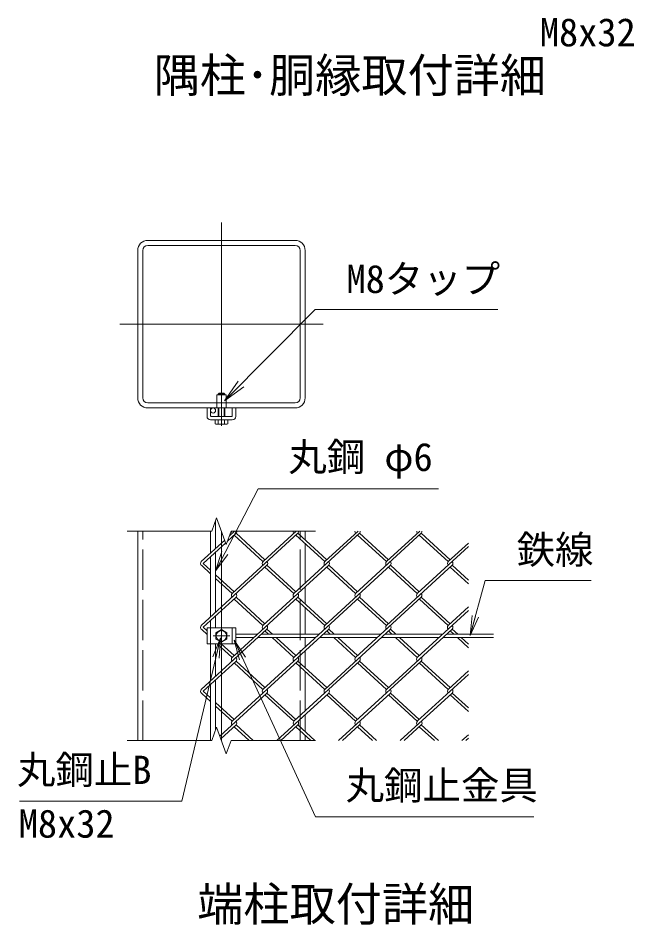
# Model space of a CAD drawing. Units: millimetres, scale not verified. Extents: x -14700 to 14700, y -10395 to 10395.
# Drawn here: x 3035 to 6712, y -70 to 5341 of the extents above; entities that cross this region are included whole.
import ezdxf
from ezdxf.enums import TextEntityAlignment as Align

# ---------------------------------------------------------------- set-up
doc = ezdxf.new("R2010")
doc.units = ezdxf.units.MM
doc.header["$LTSCALE"] = 40
doc.linetypes.add('DASHED', pattern=[7.5, 6, -1.5])
doc.linetypes.add('USER1', pattern=[50.8, 31.75, -6.35, 6.35, -6.35])
for name, color, linetype, lineweight in [('0-0_D-BMK', 2, 'USER1', 13), ('0-2_D-STR-DIM', 7, 'Continuous', 13), ('0-4_D-STR1', 1, 'Continuous', 18), ('0-5_D-STR3', 3, 'Continuous', 13), ('0-6_0', 7, 'Continuous', 18), ('0-8_D-STR2', 7, 'Continuous', 13), ('0-9_D-TTL-TXT', 7, 'Continuous', 13), ('0-A_D-STR-TXT', 7, 'Continuous', 13)]:
    doc.layers.add(name, color=color, linetype=linetype, lineweight=lineweight)
doc.styles.add('ＭＳ ゴシック', font='')
doc.styles.get('ＭＳ ゴシック').set_extended_font_data('MS Gothic')

# ---------------------------------------------------------------- blocks, each defined once
blk = doc.blocks.new('_Open')
at = {"layer": '0-6_0'}
blk.add_line((-40, 6.67), (0, 0), dxfattribs=at)
blk.add_lwpolyline([(-40, -6.67), (0, 0), (-40, 0)], dxfattribs=at)

msp = doc.modelspace()

# ---------------------------------------------------------------- linework, layer by layer
at = {"layer": '0-0_D-BMK'}
for p, q in [((4249.05, 4121.53), (4249.05, 2907.79)), ((3642.17, 3514.66), (4855.92, 3514.66)), ((4249.05, 1029.84), (4249.05, 2279.84)), ((4199.05, 1654.84), (4299.05, 1654.84))]:
    msp.add_line(p, q, dxfattribs=at)
at = {"layer": '0-2_D-STR-DIM'}
for p, q in [((4220.19, 2359.13), (4191.33, 2279.84)), ((4277.91, 2200.56), (4220.19, 2359.13)), ((3686.55, 2279.84), (4191.33, 2279.84)), ((4306.76, 2279.84), (4277.91, 2200.56)), ((4306.76, 2279.84), (4811.55, 2279.84)), ((4220.19, 1109.13), (4191.33, 1029.84)), ((4277.91, 950.56), (4220.19, 1109.13)), ((3686.55, 1029.84), (4191.33, 1029.84)), ((4306.76, 1029.84), (4277.91, 950.56)), ((4306.76, 1029.84), (4811.55, 1029.84))]:
    msp.add_line(p, q, dxfattribs=at)
at = {"layer": '0-4_D-STR1'}
for p, q in [((4689.05, 4014.66), (3809.05, 4014.66)), ((3749.05, 3954.66), (3749.05, 3074.66)), ((3779.05, 3954.66), (3779.05, 3074.66)), ((4689.05, 3984.66), (3809.05, 3984.66)), ((4719.05, 3074.66), (4719.05, 3954.66)), ((4749.05, 3074.66), (4749.05, 3954.66)), ((3809.05, 3044.66), (4689.05, 3044.66)), ((3809.05, 3014.66), (4689.05, 3014.66)), ((3749.05, 1029.84), (3749.05, 2279.84)), ((4749.05, 2226.6), (4749.05, 2279.84)), ((4749.05, 1969.33), (4749.05, 2204.9)), ((4749.05, 1845.4), (4749.05, 1947.63)), ((4749.05, 1664.84), (4749.05, 1823.7)), ((4749.05, 1588.14), (4749.05, 1644.84)), ((4749.05, 1464.21), (4749.05, 1566.43)), ((4749.05, 1206.94), (4749.05, 1442.5)), ((4749.05, 1083.01), (4749.05, 1185.24)), ((4749.05, 1029.84), (4749.05, 1061.31))]:
    msp.add_line(p, q, dxfattribs=at)
at = {"layer": '0-4_D-STR1', "linetype": 'DASHED'}
for p, q in [((3779.05, 1029.84), (3779.05, 2279.84)), ((4719.05, 1029.84), (4719.05, 2279.84))]:
    msp.add_line(p, q, dxfattribs=at)
at = {"layer": '0-4_D-STR1'}
for centre, radius, start, end in [((3809.05, 3954.66), 60, 90, 180), ((4689.05, 3954.66), 60, 0, 90), ((3809.05, 3954.66), 30, 90, 180), ((4689.05, 3954.66), 30, 0, 90), ((3809.05, 3074.66), 60, 180, 270), ((3809.05, 3074.66), 30, 180, 270), ((4689.05, 3074.66), 30, 270, 0), ((4689.05, 3074.66), 60, 270, 0)]:
    msp.add_arc(centre, radius, start, end, dxfattribs=at)
at = {"layer": '0-5_D-STR3'}
for p, q in [((4221.05, 3014.66), (4221.55, 3093.16)), ((4276.55, 3093.16), (4221.55, 3093.16)), ((4229.05, 3097.66), (4235.05, 3103.66)), ((4229.05, 3097.66), (4269.05, 3097.66)), ((4229.05, 3093.16), (4229.05, 3097.66)), ((4232.8, 3093.16), (4232.8, 3101.41)), ((4235.05, 3103.66), (4263.05, 3103.66)), ((4269.05, 3097.66), (4263.05, 3103.66)), ((4265.3, 3093.16), (4265.3, 3101.41)), ((4269.05, 3093.16), (4269.05, 3097.66)), ((4276.55, 3093.16), (4277.05, 3014.66)), ((4163.05, 3014.66), (4184.05, 3014.66)), ((4163.05, 2964.66), (4163.05, 3014.66)), ((4184.05, 2967.16), (4184.05, 3014.66)), ((4229.05, 2964.66), (4229.05, 3014.66)), ((4232.8, 2964.66), (4232.8, 3014.66)), ((4265.3, 2964.66), (4265.3, 3014.66)), ((4269.05, 2964.66), (4269.05, 3014.66)), ((4314.05, 2967.16), (4314.05, 3014.66)), ((4314.05, 3014.66), (4335.05, 3014.66)), ((4335.05, 2964.66), (4335.05, 3014.66)), ((4184.05, 2943.66), (4314.05, 2943.66)), ((4186.55, 2964.66), (4311.55, 2964.66)), ((4211.52, 2943.66), (4211.52, 2920.64)), ((4211.52, 2943.66), (4286.57, 2943.66)), ((4230.28, 2943.66), (4230.28, 2920.64)), ((4267.81, 2943.66), (4267.81, 2920.64)), ((4286.57, 2943.66), (4286.57, 2920.64)), ((4217.55, 2917.16), (4211.52, 2920.64)), ((4217.55, 2917.16), (4280.55, 2917.16)), ((4280.55, 2917.16), (4286.57, 2920.64)), ((4214.05, 2342.26), (4214.05, 2175.85)), ((4184.05, 2279.84), (4184.05, 2148.36)), ((4184.05, 2127.2), (4184.05, 1767.7)), ((4214.05, 2154.69), (4214.05, 1795.19)), ((4184.05, 1746), (4184.05, 1702.34)), ((4214.05, 1773.49), (4214.05, 1702.34)), ((4163.05, 1702.34), (4335.05, 1702.34)), ((4163.05, 1702.34), (4163.05, 1607.34)), ((4216.55, 1673.61), (4249.05, 1692.37)), ((4249.05, 1692.37), (4281.55, 1673.61)), ((4335.05, 1702.34), (4335.05, 1607.34)), ((4216.55, 1636.08), (4216.55, 1673.61)), ((4249.05, 1617.31), (4216.55, 1636.08)), ((4281.55, 1636.08), (4249.05, 1617.31)), ((4281.55, 1673.61), (4281.55, 1636.08)), ((4335.05, 1664.84), (4464.12, 1664.84)), ((4335.05, 1644.84), (4442.29, 1644.84)), ((4465.98, 1644.84), (4810.93, 1644.84)), ((4487.8, 1664.84), (4832.76, 1664.84)), ((4834.61, 1644.84), (5179.57, 1644.84)), ((4856.44, 1664.84), (5201.4, 1664.84)), ((5203.25, 1644.84), (5548.21, 1644.84)), ((5225.08, 1664.84), (5570.03, 1664.84)), ((5571.89, 1644.84), (5874.05, 1644.84)), ((5593.72, 1664.84), (5874.05, 1664.84)), ((4163.05, 1607.34), (4335.05, 1607.34)), ((4184.05, 1386.5), (4184.05, 1607.34)), ((4214.05, 1413.99), (4214.05, 1607.34)), ((4184.05, 1029.84), (4184.05, 1364.8)), ((4214.05, 1092.26), (4214.05, 1392.29))]:
    msp.add_line(p, q, dxfattribs=at)
at = {"layer": '0-5_D-STR3', "linetype": 'DASHED'}
for p, q in [((4184.05, 1702.34), (4184.05, 1607.34)), ((4314.05, 1702.34), (4314.05, 1607.34))]:
    msp.add_line(p, q, dxfattribs=at)
at = {"layer": '0-5_D-STR3'}
for centre, radius in [((4199.05, 2999.66), 15), ((4249.05, 1654.84), 31.25)]:
    msp.add_circle(centre, radius, dxfattribs=at)
for centre, radius, start, end in [((4184.05, 2964.66), 21, 180, 270), ((4186.55, 2967.16), 2.5, 180, 270), ((4186.55, 2967.16), 2.5, 180, 270), ((4311.55, 2967.16), 2.5, 270, 0), ((4314.05, 2964.66), 21, 270, 0), ((4220.9, 2934.35), 16.61, 235.61585, 304.38415), ((4249.05, 2979.84), 62.1, 252.4121, 287.5879), ((4277.19, 2934.35), 16.61, 235.61585, 304.38415)]:
    msp.add_arc(centre, radius, start, end, dxfattribs=at)
at = {"layer": '0-8_D-STR2'}
for p, q in [((4327.54, 2279.84), (4296.37, 2251.28)), ((4696.18, 2279.84), (4497.4, 2097.7)), ((5064.82, 2279.84), (4866.04, 2097.7)), ((5432.86, 2279.84), (5234.38, 2097.97)), ((4268.68, 2225.91), (4128.76, 2097.7)), ((4336.47, 2266.87), (4284.81, 2219.53)), ((4705.11, 2266.87), (4312.79, 1907.37)), ((4497.1, 2097.97), (4324.63, 2256.01)), ((4508.95, 2108.82), (4336.47, 2266.87)), ((5073.75, 2266.87), (4681.42, 1907.37)), ((4865.74, 2097.97), (4693.27, 2256.01)), ((4877.58, 2108.82), (4705.11, 2266.87)), ((5442.35, 2266.84), (5050.06, 1907.37)), ((5234.38, 2097.97), (5061.9, 2256.01)), ((5246.22, 2108.82), (5073.75, 2266.87)), ((5603.02, 2097.97), (5430.54, 2256.01)), ((5614.86, 2108.82), (5442.38, 2266.87)), ((4274.45, 2210.04), (4140.31, 2087.12)), ((5724.05, 2187.17), (5418.7, 1907.37)), ((5724.05, 2208.87), (5603.02, 2097.97)), ((4520.79, 2076.27), (4128.47, 1716.77)), ((4184.05, 2025.34), (4131.12, 2073.84)), ((4184.05, 2047.04), (4140.31, 2087.12)), ((4889.43, 2076.27), (4497.1, 1716.77)), ((4681.42, 1907.37), (4508.95, 2065.42)), ((4693.27, 1918.22), (4520.79, 2076.27)), ((5258.06, 2076.27), (4865.74, 1716.77)), ((5050.06, 1907.37), (4877.58, 2065.42)), ((5061.9, 1918.22), (4889.43, 2076.27)), ((5626.7, 2076.27), (5234.38, 1716.77)), ((5418.7, 1907.37), (5246.22, 2065.42)), ((5430.54, 1918.22), (5258.06, 2076.27)), ((5724.05, 1965.37), (5614.86, 2065.42)), ((5724.05, 1987.07), (5626.7, 2076.27)), ((4324.63, 1918.22), (4214.05, 2019.55)), ((4312.79, 1907.37), (4214.05, 1997.85)), ((4336.47, 1885.67), (4140.31, 1705.92)), ((4705.11, 1885.67), (4312.79, 1526.17)), ((4497.1, 1716.77), (4324.63, 1874.82)), ((4508.95, 1727.62), (4336.47, 1885.67)), ((5073.75, 1885.67), (4681.42, 1526.17)), ((4865.74, 1716.77), (4693.27, 1874.82)), ((4877.58, 1727.62), (4705.11, 1885.67)), ((5442.38, 1885.67), (5050.06, 1526.17)), ((5234.38, 1716.77), (5061.9, 1874.82)), ((5246.22, 1727.62), (5073.75, 1885.67)), ((5603.02, 1716.77), (5431.57, 1873.87)), ((5614.86, 1727.62), (5442.38, 1885.67)), ((5724.05, 1805.97), (5418.7, 1526.17)), ((5724.05, 1827.67), (5603.02, 1716.77)), ((4520.79, 1695.07), (4128.47, 1335.57)), ((4163.05, 1663.38), (4131.12, 1692.64)), ((4163.05, 1685.08), (4140.31, 1705.92)), ((4889.43, 1695.07), (4497.1, 1335.57)), ((4530.09, 1664.84), (4508.95, 1684.22)), ((4553.77, 1664.84), (4520.79, 1695.07)), ((5258.06, 1695.07), (4865.74, 1335.57)), ((4898.73, 1664.84), (4877.58, 1684.22)), ((4922.41, 1664.84), (4889.43, 1695.07)), ((5626.7, 1695.07), (5234.38, 1335.57)), ((5267.37, 1664.84), (5246.22, 1684.22)), ((5291.05, 1664.84), (5258.06, 1695.07)), ((5636.01, 1664.84), (5614.86, 1684.22)), ((5659.69, 1664.84), (5626.7, 1695.07)), ((4681.42, 1526.17), (4551.92, 1644.84)), ((4693.27, 1537.02), (4575.6, 1644.84)), ((5050.06, 1526.17), (4920.55, 1644.84)), ((5061.9, 1537.02), (4944.24, 1644.84)), ((5418.7, 1526.17), (5289.19, 1644.84)), ((5430.54, 1537.02), (5312.88, 1644.84)), ((5724.05, 1584.17), (5657.83, 1644.84)), ((5724.05, 1605.87), (5681.52, 1644.84)), ((4312.79, 1526.17), (4224.2, 1607.34)), ((4324.63, 1537.02), (4247.88, 1607.34)), ((4336.47, 1504.47), (4140.31, 1324.72)), ((4705.11, 1504.47), (4312.79, 1144.97)), ((4497.1, 1335.57), (4324.63, 1493.62)), ((4508.95, 1346.42), (4336.47, 1504.47)), ((5073.75, 1504.47), (4681.42, 1144.97)), ((4865.74, 1335.57), (4693.27, 1493.62)), ((4877.58, 1346.42), (4705.11, 1504.47)), ((5442.38, 1504.47), (5050.06, 1144.97)), ((5234.38, 1335.57), (5061.9, 1493.62)), ((5246.22, 1346.42), (5073.75, 1504.47)), ((5603.02, 1335.57), (5430.54, 1493.62)), ((5614.86, 1346.42), (5442.38, 1504.47)), ((5724.05, 1424.77), (5418.7, 1144.97)), ((5724.05, 1446.47), (5603.02, 1335.57)), ((4184.05, 1262.94), (4131.12, 1311.44)), ((4184.05, 1284.64), (4140.31, 1324.72)), ((4520.79, 1313.87), (4239.49, 1056.11)), ((4681.42, 1144.97), (4508.95, 1303.02)), ((4693.27, 1155.82), (4520.79, 1313.87)), ((4889.43, 1313.87), (4579.46, 1029.84)), ((5050.06, 1144.97), (4877.58, 1303.02)), ((5061.9, 1155.82), (4889.43, 1313.87)), ((5258.06, 1313.87), (4948.1, 1029.84)), ((5418.7, 1144.97), (5246.22, 1303.02)), ((5430.54, 1155.82), (5258.06, 1313.87)), ((5626.7, 1313.87), (5316.74, 1029.84)), ((5724.05, 1202.97), (5614.86, 1303.02)), ((5724.05, 1224.67), (5626.7, 1313.87)), ((4324.63, 1155.82), (4214.05, 1257.15)), ((4312.79, 1144.97), (4214.05, 1235.45)), ((4336.47, 1123.27), (4245.41, 1039.83)), ((4414.74, 1029.84), (4324.63, 1112.42)), ((4438.43, 1029.84), (4336.47, 1123.27)), ((4705.11, 1123.27), (4603.15, 1029.84)), ((4783.38, 1029.84), (4693.27, 1112.42)), ((4807.07, 1029.84), (4705.11, 1123.27)), ((5073.75, 1123.27), (4971.79, 1029.84)), ((5152.02, 1029.84), (5061.9, 1112.42)), ((5175.7, 1029.84), (5073.75, 1123.27)), ((5442.38, 1123.27), (5340.42, 1029.84)), ((5520.66, 1029.84), (5430.54, 1112.42)), ((5544.34, 1029.84), (5442.38, 1123.27)), ((5724.05, 1065.27), (5685.38, 1029.84)), ((5724.05, 1043.57), (5709.06, 1029.84))]:
    msp.add_line(p, q, dxfattribs=at)
for centre, start, end in [((4324.89, 2277.42), 171.31684, 222.5), ((4324.89, 2277.42), 317.5, 8.68316), ((4693.53, 2277.42), 171.31684, 222.5), ((4693.53, 2277.42), 317.5, 8.68316), ((5062.17, 2277.42), 171.31684, 222.5), ((5062.17, 2277.42), 317.5, 8.68316), ((5430.81, 2277.42), 171.31684, 222.5), ((5430.81, 2277.42), 317.5, 8.68316), ((4140.57, 2086.82), 137.5, 233.92709), ((4509.21, 2086.82), 137.5, 222.5), ((4509.21, 2086.82), 317.5, 42.5), ((4877.85, 2086.82), 137.5, 222.5), ((4877.85, 2086.82), 317.5, 42.5), ((5246.49, 2086.82), 137.5, 222.5), ((5246.49, 2086.82), 317.5, 42.5), ((5615.13, 2086.82), 137.5, 222.5), ((5615.13, 2086.82), 317.5, 42.5), ((4324.63, 1896.52), 137.5, 222.5), ((4324.63, 1896.52), 317.5, 42.5), ((4693.27, 1896.52), 137.5, 222.5), ((4693.27, 1896.52), 317.5, 42.5), ((5061.9, 1896.52), 137.5, 222.5), ((5061.9, 1896.52), 317.5, 42.5), ((5430.54, 1896.52), 137.5, 222.5), ((5430.54, 1896.52), 317.5, 42.5), ((4140.57, 1705.62), 137.5, 233.92709), ((4508.92, 1705.89), 137.5, 222.5), ((4508.92, 1705.89), 317.5, 42.5), ((4877.56, 1705.89), 137.5, 222.5), ((4877.56, 1705.89), 317.5, 42.5), ((5246.19, 1705.89), 137.5, 222.5), ((5246.19, 1705.89), 317.5, 42.5), ((5614.83, 1705.89), 137.5, 222.5), ((5614.83, 1705.89), 317.5, 42.5), ((4324.63, 1515.32), 137.5, 222.5), ((4324.63, 1515.32), 317.5, 42.5), ((4693.27, 1515.32), 137.5, 222.5), ((4693.27, 1515.32), 317.5, 42.5), ((5061.9, 1515.32), 137.5, 222.5), ((5061.9, 1515.32), 317.5, 42.5), ((5430.54, 1515.32), 137.5, 222.5), ((5430.54, 1515.32), 317.5, 42.5), ((4140.57, 1324.42), 137.5, 233.92709), ((4508.92, 1324.69), 137.5, 222.5), ((4508.92, 1324.69), 317.5, 42.5), ((4877.56, 1324.69), 137.5, 222.5), ((4877.56, 1324.69), 317.5, 42.5), ((5246.52, 1324.45), 137.5, 222.5), ((5246.52, 1324.45), 317.5, 42.5), ((5615.16, 1324.45), 137.5, 222.5), ((5615.16, 1324.45), 317.5, 42.5), ((4324.63, 1134.12), 137.5, 222.5), ((4324.63, 1134.12), 317.5, 42.5), ((4693.56, 1133.85), 137.5, 222.5), ((4693.56, 1133.85), 317.5, 42.5), ((5062.2, 1133.85), 137.5, 222.5), ((5062.2, 1133.85), 317.5, 42.5), ((5430.84, 1133.85), 137.5, 222.5), ((5430.84, 1133.85), 317.5, 42.5)]:
    msp.add_arc(centre, 16.06, start, end, dxfattribs=at)
at = {"layer": '0-A_D-STR-TXT'}
for points in [[(5900.04, 3601.29), (4807.86, 3601.29), (4269.01, 3059.57)], [(5545.6, 2531.41), (4467.49, 2531.41), (4214.97, 2044.57)], [(6456.84, 1984.32), (5823.78, 1984.32), (5734.62, 1658.24)], [(3043.13, 667.7), (4011.97, 667.7), (4243.79, 1640.38)], [(6114.39, 574.58), (4809.76, 574.58), (4326.04, 1627.54)]]:
    msp.add_lwpolyline(points, dxfattribs=at)

# ---------------------------------------------------------------- block references
for p, xscale, yscale, rotation in [((4267.6, 3058.15), 3.5, 3.5, 225.15196), ((4214.05, 2042.8), 3, 3, 242.58423), ((5734.09, 1656.32), 3, 3, 254.70628), ((4244.25, 1642.32), 3, 3, 76.59488), ((4325.2, 1629.36), 3, 3, 114.67338)]:
    msp.add_blockref('_Open', p, dxfattribs=dict(at, xscale=xscale, yscale=yscale, rotation=rotation))

# ---------------------------------------------------------------- texts
at = {"layer": '0-9_D-TTL-TXT', "style": 'ＭＳ ゴシック'}
for s, p in [('隅柱･胴縁取付詳細', (3844.09, 4838.18)), ('端柱取付詳細', (4104.33, -107.56))]:
    msp.add_text(s, height=202.1, dxfattribs=at).set_placement(p, align=Align.BOTTOM_LEFT)
at = {"layer": '0-A_D-STR-TXT', "style": 'ＭＳ ゴシック'}
for s, p in [('M8x32', (6150.5, 5122)), ('M8タップ', (4995.73, 3650.02)), ('丸鋼 φ6', (4648.39, 2587.89)), ('鉄線', (6011.79, 2034.58)), ('丸鋼止B', (3028.02, 720.63)), ('丸鋼止金具', (4990.66, 627.95)), ('M8x32', (3038.68, 400.28))]:
    msp.add_text(s, height=168.3, dxfattribs=at).set_placement(p, align=Align.BOTTOM_LEFT)

doc.saveas('drawing.dxf')
